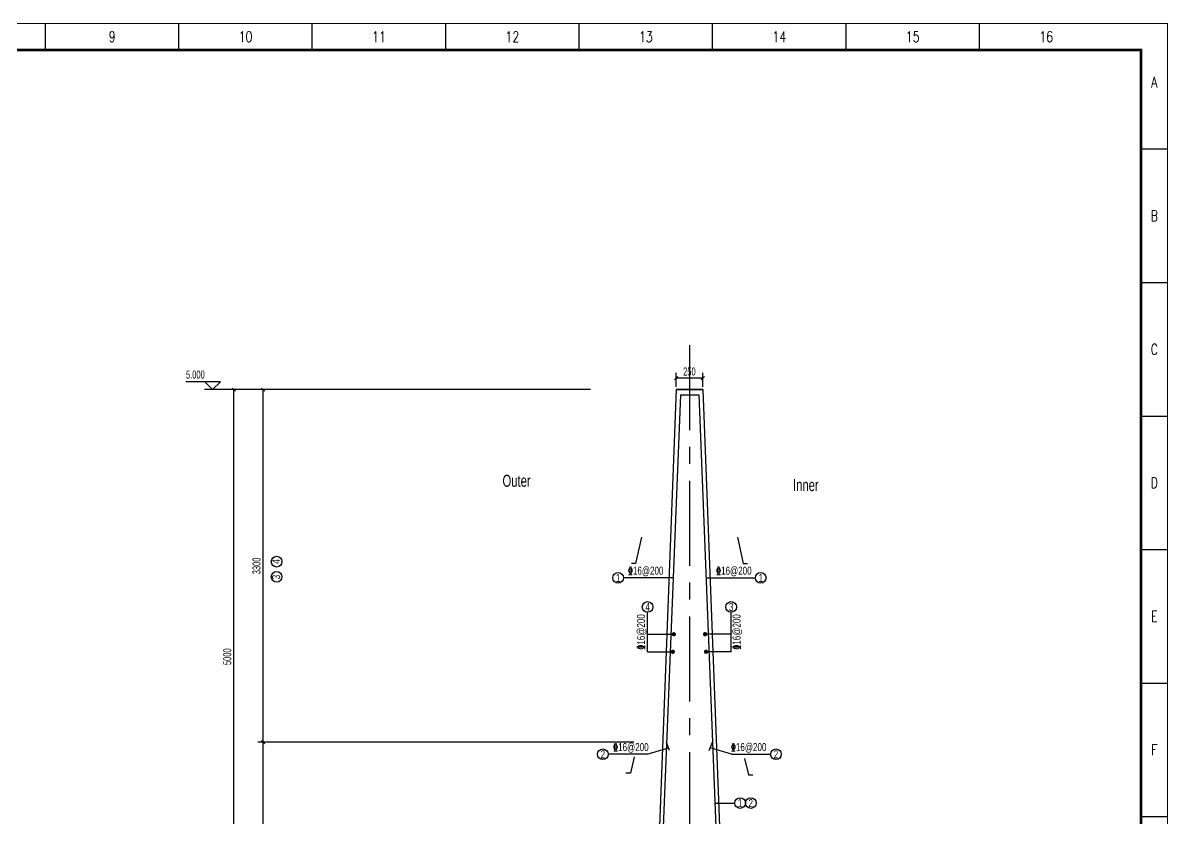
# Model space of a CAD drawing. Header units: millimetres. Extents: x -15901 to 146244, y -607033 to -56344.
# Drawn here: x 28504 to 71413, y -374373 to -344602 of the extents above; entities that cross this region are included whole.
import ezdxf
from ezdxf.enums import TextEntityAlignment as Align

# ---------------------------------------------------------------- set-up
doc = ezdxf.new("R2010")
doc.units = ezdxf.units.MM
doc.header["$LTSCALE"] = 2000
doc.linetypes.add('CENTER', pattern=[50.800000000000004, 31.75, -6.35, 6.35, -6.35])
for name, color, linetype in [('6', 1, 'Continuous'), ('S_01_OUTL', 3, 'Continuous'), ('S_02_AXIS', 171, 'CENTER'), ('S_04', 2, 'Continuous'), ('S_04_TEXT', 2, 'Continuous'), ('S_05_DIMS', 7, 'Continuous'), ('S_06_RBAR', 1, 'Continuous'), ('TEXT', 3, 'Continuous'), ('TK', 1, 'Continuous')]:
    doc.layers.add(name, color=color, linetype=linetype)
doc.styles.add('FS', font='kstxt.shx', dxfattribs={"width": 0.8, "height": 250, "bigfont": 'kshz.shx'})
doc.styles.add('KS', font='kstxt.shx', dxfattribs={"width": 0.7, "height": 300, "bigfont": 'kshz.shx'})
doc.styles.add('TK-HZ', font='txt.shx', dxfattribs={"width": 0.8, "bigfont": 'hztxt.shx'})
doc.dimstyles.new('KSDIM0.25', dxfattribs={"dimtxt": 300, "dimasz": 120, "dimexe": 200, "dimexo": 100, "dimgap": 100, "dimtad": 1, "dimdec": 0, "dimlfac": 0.25, "dimzin": 14, "dimdsep": 46, "dimtxsty": 'KS', "dimblk": 'ARCHTICK', "dimblk1": 'OBLIQUE', "dimblk2": 'OBLIQUE', "dimsah": 1, "dimcen": -900, "dimclrd": 7, "dimclre": 7, "dimclrt": 2, "dimazin": 3, "dimtfac": 1, "dimtdec": 0, "dimtix": 1, "dimtmove": 2, "dimatfit": 2, "dimfxl": 1, "dimtolj": 1, "dimtzin": 14, "dimlwd": -3, "dimarcsym": 0})

# ---------------------------------------------------------------- blocks, each defined once
blk = doc.blocks.new('_OBLIQUE')
at = {"color": 1}
blk.add_line((-0.5, -0.5), (0.5, 0.5), dxfattribs=at)
blk = doc.blocks.new('*D290')
at = {"layer": 'Defpoints', "color": 0}
for p in [(36411.17494654593, -358330.9896408846), (49876.93121204102, -358330.9896408846), (44096.71853987309, -378330.9896408846)]:
    blk.add_point(p, dxfattribs=at)
at = {"layer": 'S_05_DIMS', "color": 7, "lineweight": -2}
for p, q in [((49776.93121204102, -358330.9896408846), (36211.17494654593, -358330.9896408846)), ((43996.71853987309, -378330.9896408846), (36211.17494654593, -378330.9896408846))]:
    blk.add_line(p, q, dxfattribs=at)
at = {"layer": 'S_05_DIMS', "color": 7, "lineweight": -3}
blk.add_line((36411.17494654593, -378330.9896408846), (36411.17494654593, -358330.9896408846), dxfattribs=at)
at = {"layer": 'S_05_DIMS', "color": 7, "linetype": 'ByBlock', "lineweight": -3, "xscale": 120, "yscale": 120, "zscale": 120}
for p, rotation in [((36411.17494654593, -358330.9896408846), 90), ((36411.17494654593, -378330.9896408846), 270)]:
    blk.add_blockref('_OBLIQUE', p, dxfattribs=dict(at, rotation=rotation))
at = {"layer": 'S_05_DIMS', "color": 2, "insert": (36161.17494654593, -368330.9896408846), "char_height": 300, "attachment_point": 5, "rotation": 90, "style": 'KS'}
blk.add_mtext('\\A1;5000', dxfattribs=at)
blk = doc.blocks.new('_ArchTick')
at = {"color": 0, "linetype": 'ByBlock', "const_width": 0.15}
blk.add_lwpolyline([(-0.5, -0.5), (0.5, 0.5)], dxfattribs=at)
blk = doc.blocks.new('*D297')
at = {"layer": 'Defpoints', "color": 0}
for p in [(37507.08180465557, -371530.9896408846), (51499.66339114735, -371530.9896408846), (38922.39309318185, -378330.9896408846)]:
    blk.add_point(p, dxfattribs=at)
at = {"layer": 'S_05_DIMS', "color": 7, "lineweight": -2}
for p, q in [((51399.66339114735, -371530.9896408846), (37307.08180465557, -371530.9896408846)), ((38822.39309318185, -378330.9896408846), (37307.08180465557, -378330.9896408846))]:
    blk.add_line(p, q, dxfattribs=at)
at = {"layer": 'S_05_DIMS', "color": 7, "lineweight": -3}
blk.add_line((37507.08180465557, -378330.9896408846), (37507.08180465557, -371530.9896408846), dxfattribs=at)
at = {"layer": 'S_05_DIMS', "color": 7, "linetype": 'ByBlock', "lineweight": -3, "xscale": 120, "yscale": 120, "zscale": 120}
for p, rotation in [((37507.08180465557, -371530.9896408846), 90), ((37507.08180465557, -378330.9896408846), 270)]:
    blk.add_blockref('_OBLIQUE', p, dxfattribs=dict(at, rotation=rotation))
at = {"layer": 'S_05_DIMS', "color": 2, "insert": (37257.08180465557, -374930.9896408846), "char_height": 300, "attachment_point": 5, "rotation": 90, "style": 'KS'}
blk.add_mtext('\\A1;1700', dxfattribs=at)
blk = doc.blocks.new('Dot')
at = {"layer": '6', "const_width": 0.4}
blk.add_lwpolyline([(-0.1999999999999886, 0, 1), (0.1999999999999886, 0, 1)], format="xyb", close=True, dxfattribs=at)
blk = doc.blocks.new('*D298')
at = {"layer": 'Defpoints', "color": 0}
for p in [(37507.08180465557, -358330.9896408846), (42796.73848763488, -358330.9896408846), (51499.66339114735, -371530.9896408846)]:
    blk.add_point(p, dxfattribs=at)
at = {"layer": 'S_05_DIMS', "color": 7, "lineweight": -2}
for p, q in [((42696.73848763488, -358330.9896408846), (37307.08180465557, -358330.9896408846)), ((51399.66339114735, -371530.9896408846), (37307.08180465557, -371530.9896408846))]:
    blk.add_line(p, q, dxfattribs=at)
at = {"layer": 'S_05_DIMS', "color": 7, "lineweight": -3}
blk.add_line((37507.08180465557, -371530.9896408846), (37507.08180465557, -358330.9896408846), dxfattribs=at)
at = {"layer": 'S_05_DIMS', "color": 7, "linetype": 'ByBlock', "lineweight": -3, "xscale": 120, "yscale": 120, "zscale": 120}
for p, rotation in [((37507.08180465557, -358330.9896408846), 90), ((37507.08180465557, -371530.9896408846), 270)]:
    blk.add_blockref('_OBLIQUE', p, dxfattribs=dict(at, rotation=rotation))
at = {"layer": 'S_05_DIMS', "color": 2, "insert": (37257.08180465557, -364930.9896408846), "char_height": 300, "attachment_point": 5, "rotation": 90, "style": 'KS'}
blk.add_mtext('\\A1;3300', dxfattribs=at)
blk = doc.blocks.new('*D299')
at = {"layer": 'Defpoints', "color": 0}
for p in [(52976.93121204102, -357904.833159333), (52976.93121204102, -358330.9896408846), (53976.93121204102, -358330.9896408846)]:
    blk.add_point(p, dxfattribs=at)
at = {"layer": 'S_05_DIMS', "color": 7, "lineweight": -2}
for p, q in [((52976.93121204102, -358230.9896408846), (52976.93121204102, -357704.833159333)), ((53976.93121204102, -358230.9896408846), (53976.93121204102, -357704.833159333))]:
    blk.add_line(p, q, dxfattribs=at)
at = {"layer": 'S_05_DIMS', "color": 7, "lineweight": -3}
blk.add_line((53976.93121204102, -357904.833159333), (52976.93121204102, -357904.833159333), dxfattribs=at)
at = {"layer": 'S_05_DIMS', "color": 7, "linetype": 'ByBlock', "lineweight": -3, "xscale": 120, "yscale": 120, "zscale": 120, "rotation": 180}
blk.add_blockref('_OBLIQUE', (52976.93121204102, -357904.833159333), dxfattribs=at)
at = {"layer": 'S_05_DIMS', "color": 7, "linetype": 'ByBlock', "lineweight": -3, "xscale": 120, "yscale": 120, "zscale": 120}
blk.add_blockref('_OBLIQUE', (53976.93121204102, -357904.833159333), dxfattribs=at)
at = {"layer": 'S_05_DIMS', "color": 2, "insert": (53476.93121204102, -357654.833159333), "char_height": 300, "attachment_point": 5, "style": 'KS'}
blk.add_mtext('\\A1;250', dxfattribs=at)
blk = doc.blocks.new('A1-1')
at = {"layer": 'TK', "color": 7}
for p, q in [((42050, 58400), (42050, 59400)), ((47050, 58400), (47050, 59400)), ((52050, 58400), (52050, 59400)), ((57050, 58400), (57050, 59400)), ((62050, 58400), (62050, 59400)), ((67050, 58400), (67050, 59400)), ((72050, 58400), (72050, 59400)), ((77050, 58400), (77050, 59400)), ((83100, 54700), (84100, 54700)), ((83100, 49700), (84100, 49700)), ((83100, 44700), (84100, 44700)), ((83100, 39700), (84100, 39700)), ((83100, 34700), (84100, 34700)), ((83100, 29700), (84100, 29700))]:
    blk.add_line(p, q, dxfattribs=at)
for points, const_width in [([(0, 0), (84100, 0), (84100, 59400), (3.637978807091713e-12, 59400)], 35), ([(2500, 999.9999999999997), (83100, 999.9999999999997), (83100, 58400), (2500.000000000004, 58400)], 100)]:
    blk.add_lwpolyline(points, close=True, dxfattribs=dict(at, const_width=const_width))
at = {"layer": 'TK', "color": 7, "style": 'TK-HZ', "width": 0.75}
for s, p in [('9', (44550, 58900)), ('10', (49550, 58900)), ('11', (54550, 58900)), ('12', (59550, 58900)), ('13', (64550, 58900)), ('14', (69550, 58900)), ('15', (74550, 58900)), ('16', (79550, 58900)), ('A', (83600, 57200)), ('B', (83600, 52200)), ('C', (83600, 47200)), ('D', (83600, 42200)), ('E', (83600, 37200)), ('F', (83600, 32200))]:
    blk.add_text(s, height=400, dxfattribs=at).set_placement(p, align=Align.MIDDLE_CENTER)

msp = doc.modelspace()

# ---------------------------------------------------------------- linework, layer by layer
at = {"layer": 'S_01_OUTL'}
for p, q in [((52976.93121204102, -358330.9896408846), (52076.93121204102, -381930.9896408846)), ((52976.93121204102, -358330.9896408846), (53976.93121204102, -358330.9896408846)), ((53976.93121204102, -358330.9896408846), (52976.93121204102, -358330.9896408846)), ((53976.93121204102, -358330.9896408846), (54876.93121204102, -381930.9896408846))]:
    msp.add_line(p, q, dxfattribs=at)
at = {"layer": 'S_02_AXIS', "ltscale": 0.05}
msp.add_line((53476.93121204102, -356668.3279465438), (53476.93121204102, -388114.7606323478), dxfattribs=at)
at = {"layer": 'S_04'}
for p, q in [((52867.69287653104, -365379.4663158663), (51004.48739249777, -365379.4663158663)), ((54101.58808819587, -365379.4663158663), (55949.37503158427, -365379.4663158663)), ((51912.04379545548, -368143.0117211427), (51912.04379545548, -366669.7085568793)), ((55041.81862862656, -368143.0117211427), (55041.81862862656, -366669.7085568793)), ((51912.04379545548, -367487.5154897827), (52896.14679748041, -367487.5154897827)), ((55041.81862862656, -367487.5154897827), (54057.71562660162, -367487.5154897827)), ((51912.04379545548, -368143.0117211427), (52858.41263942514, -368143.0117211427)), ((55041.81862862656, -368143.0117211427), (54095.4497846569, -368143.0117211427)), ((51899.86034441687, -371984.5686122037), (50433.22844119446, -371984.5686122037)), ((51899.86034441687, -371984.5686122037), (52695.1749825186, -371745.8729505606)), ((55054.00207966517, -371984.5686122037), (54258.68744156344, -371745.8729505606)), ((55054.00207966517, -371984.5686122037), (56520.63398288758, -371984.5686122037)), ((54430.58959788917, -373809.9837131333), (55176.42474635864, -373809.9837131333))]:
    msp.add_line(p, q, dxfattribs=at)
at = {"layer": 'S_04', "color": 2}
for centre in [(38009.25174398588, -364772.6718114475), (38009.25174398588, -365340.3193884317), (50804.48739249777, -365379.4663158663), (56149.37503158427, -365379.4663158663), (51912.04379545548, -366469.7085568793), (55041.81862862656, -366469.7085568793), (50233.22844119446, -371984.5686122037), (56720.63398288758, -371984.5686122037), (55376.42474635864, -373809.9837131333), (55776.42474635864, -373809.9837131333)]:
    msp.add_circle(centre, 200, dxfattribs=at)
at = {"layer": 'S_04_TEXT'}
for points in [[(35314.19009844757, -358034.0047927862), (35611.17494654593, -358330.9896408846), (35908.15979464429, -358034.0047927862), (34614.19009844757, -358034.0047927862)], [(36411.17494654593, -358330.9896408846), (35311.17494654593, -358330.9896408846)]]:
    msp.add_lwpolyline(points, dxfattribs=at)
at = {"layer": 'S_06_RBAR'}
for p, q in [((53139.4381588003, -358530.9896408846), (52108.81078265479, -384504.6789987616)), ((53139.4381588003, -358530.9896408846), (53749.19546209769, -358530.9896408846)), ((53262.06157427163, -358530.9896408846), (53834.32582432831, -358530.9896408846)), ((53834.32582432831, -358530.9896408846), (54847.64793401721, -384496.91813383)), ((51679.81141030954, -363857.235928022), (51459.01267974617, -364843.930255227)), ((55274.05101377249, -363857.235928022), (55494.84974433586, -364843.930255227)), ((51459.01267974617, -364843.930255227), (51302.81919687751, -364843.930255227)), ((55494.84974433586, -364843.930255227), (55651.04322720453, -364843.930255227)), ((52733.6524713572, -371845.5323731291), (52623.58456411261, -371531.4409511072)), ((54220.20995272484, -371845.5323731291), (54341.65170060247, -371530.9896408846)), ((51410.06723566871, -372079.9150419704), (51265.1680687365, -372687.1115510197)), ((55543.79518841332, -372144.5767455805), (55688.69435534553, -372751.7732546298)), ((51265.1680687365, -372687.1115510197), (51095.93435965993, -372687.1115510197)), ((55688.69435534553, -372751.7732546298), (55857.92806442211, -372751.7732546298))]:
    msp.add_line(p, q, dxfattribs=at)

# ---------------------------------------------------------------- block references
at = {"layer": 'S_04', "yscale": 200, "rotation": 180}
for p, xscale in [((52892.26664335316, -367489.5760883317), -200), ((54061.59578072888, -367489.5760883317), 200), ((52854.53248529788, -368145.0723196917), -200), ((54099.32993878415, -368145.0723196917), 200)]:
    msp.add_blockref('Dot', p, dxfattribs=dict(at, xscale=xscale))
at = {"layer": 'TK', "color": 7}
msp.add_blockref('A1-1', (-12704.98771535186, -404019.4870663642), dxfattribs=at)

# ---------------------------------------------------------------- texts
at = {"layer": 'S_04', "style": 'FS', "width": 0.75}
for s, rotation, p in [('4', 89.99999999999999, (38141.5173998938, -364848.9955960992)), ('3', 89.99999999999999, (38141.5173998938, -365434.9922850656)), ('%%13216@200', 90, (51812.12661736202, -368073.4184209933)), ('%%13216@200', 90.00000000000001, (55393.73580672001, -368073.4184209933))]:
    msp.add_text(s, height=300, rotation=rotation, dxfattribs=at).set_placement(p)
for p in [(51167.83862713337, -365259.9595963929), (54472.02379694866, -365259.9595963929), (50613.60930689395, -371865.0618927302), (55026.25311718808, -371865.0618927302)]:
    msp.add_text('%%13216@200', height=300, dxfattribs=at).set_placement(p)
at = {"layer": 'S_04', "color": 2, "style": 'FS', "width": 0.75}
for s, p in [('1', (50804.48739249777, -365379.4663158663)), ('1', (56149.37503158427, -365379.4663158663)), ('4', (51912.04379545548, -366469.7085568793)), ('3', (55041.81862862656, -366469.7085568793)), ('2', (50233.22844119446, -371984.5686122037)), ('2', (56720.63398288758, -371984.5686122037)), ('1', (55376.42474635864, -373809.9837131333)), ('2', (55776.42474635864, -373809.9837131333))]:
    msp.add_text(s, height=300, dxfattribs=at).set_placement(p, align=Align.MIDDLE_CENTER)
at = {"layer": 'S_04_TEXT', "style": 'KS', "width": 0.7}
msp.add_text('5.000', height=300, dxfattribs=at).set_placement((34614.19009844757, -357919.0047927862))
at = {"layer": 'TEXT', "style": 'KS', "width": 0.7}
for s, p in [('Outer', (46474.20108343249, -361969.7850603778)), ('Inner', (57359.42763512461, -362130.887586312))]:
    msp.add_text(s, height=450, dxfattribs=at).set_placement(p)

# ---------------------------------------------------------------- dimensions: what is measured, and where the dimension line sits
at = {"layer": 'S_05_DIMS'}
dim = msp.add_linear_dim(base=(52976.93121204102, -357904.833159333), p1=(53976.93121204102, -358330.9896408846), p2=(52976.93121204102, -358330.9896408846), dimstyle='KSDIM0.25', override={"dimtxsty": 'KS'}, dxfattribs=at)
dim.commit()
dim.dimension.update_dxf_attribs({"geometry": '*D299', "text_midpoint": (53476.93121204102, -357654.833159333)})
for base, p1, p2, picture, middle in [((36411.17494654593, -358330.9896408846), (44096.71853987309, -378330.9896408846), (49876.93121204102, -358330.9896408846), '*D290', (36161.17494654593, -368330.9896408846)), ((37507.08180465557, -358330.9896408846), (51499.66339114735, -371530.9896408846), (42796.73848763488, -358330.9896408846), '*D298', (37257.08180465557, -364930.9896408846)), ((37507.08180465557, -371530.9896408846), (38922.39309318185, -378330.9896408846), (51499.66339114735, -371530.9896408846), '*D297', (37257.08180465557, -374930.9896408846))]:
    dim = msp.add_linear_dim(base=base, p1=p1, p2=p2, angle=90, dimstyle='KSDIM0.25', override={"dimlfac": 0.25}, dxfattribs=at)
    dim.commit()
    dim.dimension.update_dxf_attribs({"geometry": picture, "text_midpoint": middle})

doc.saveas('drawing.dxf')
